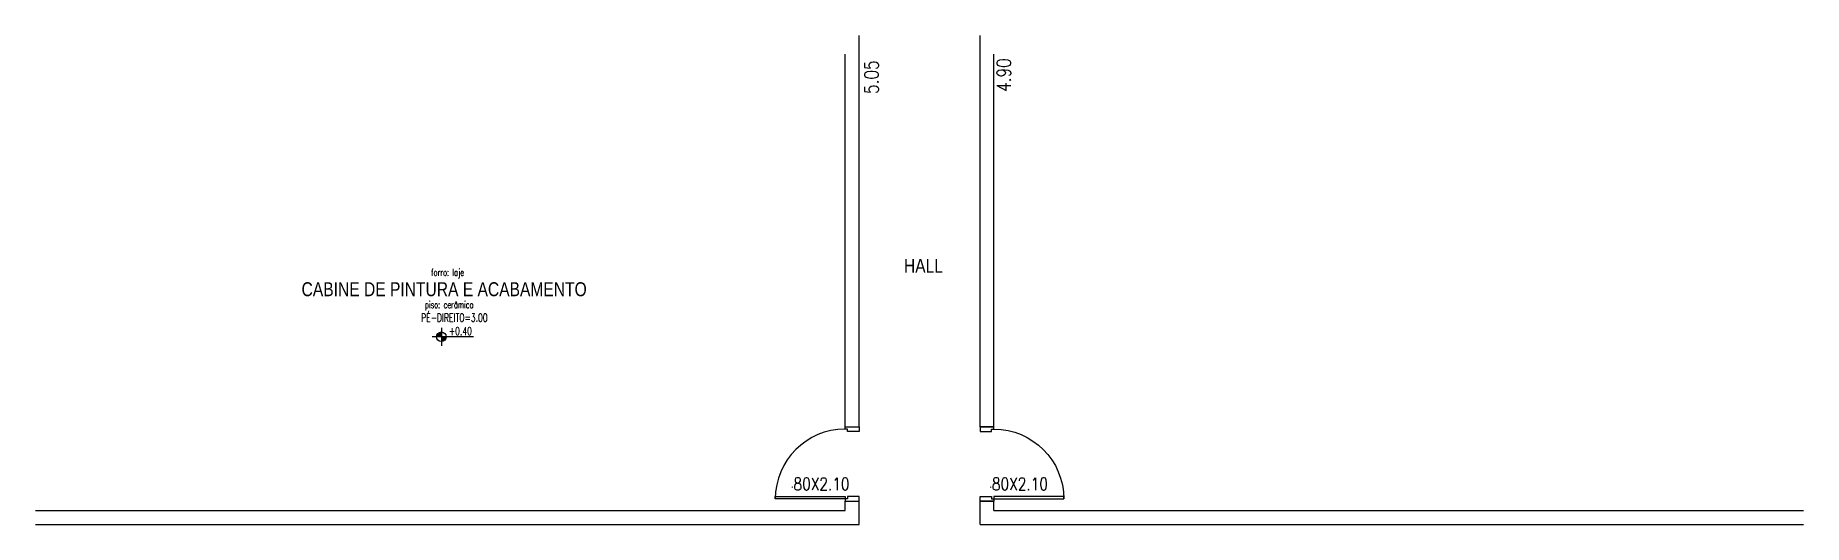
# Model space of a CAD drawing. Extents: x -4780 to 4154, y -1673 to 3208.
# Drawn here: x 726.84 to 745.84, y -753.05 to -747.8 of the extents above; entities that cross this region are included whole.
import ezdxf
from ezdxf.enums import TextEntityAlignment as Align

# ---------------------------------------------------------------- set-up
doc = ezdxf.new("R2010")
doc.units = 0
doc.header["$MEASUREMENT"] = 0
doc.header["$PDMODE"] = 34
for name, color, linetype in [('COTAS', 5, 'Continuous'), ('PENA01', 1, 'Continuous'), ('PENA02', 2, 'Continuous'), ('PENA025', 8, 'Continuous'), ('pena06', 4, 'Continuous')]:
    doc.layers.add(name, color=color, linetype=linetype)
doc.layers.add('TEXTO', color=5, linetype='Continuous', lineweight=9)
doc.styles.add('ARIAL', font='txt', dxfattribs={"height": 0.35277})
doc.styles.add('ROMANS', font='romand.shx', dxfattribs={"width": 0.8})
doc.styles.add('STYLE1', font='romand.shx', dxfattribs={"width": 0.8})
doc.dimstyles.new('INTERNA', dxfattribs={"dimscale": 0, "dimtxt": 0.15, "dimasz": 0.1, "dimexe": 0.1, "dimexo": 0.16, "dimgap": 0.09, "dimtad": 1, "dimzin": 4, "dimdsep": 46, "dimtxsty": 'ROMANS', "dimblk1": 'OBLIQUE', "dimblk2": 'OBLIQUE', "dimsah": 1, "dimcen": 0.09, "dimse1": 1, "dimse2": 1, "dimsd1": 1, "dimsd2": 1, "dimclrd": 4, "dimclre": 4, "dimadec": 0, "dimazin": 0, "dimtfac": 0.666667, "dimtofl": 0, "dimtmove": 2, "dimatfit": 3, "dimldrblk": 'OBLIQUE', "dimfxl": 1, "dimtolj": 1, "dimtzin": 0, "dimarcsym": 0})

# ---------------------------------------------------------------- blocks, each defined once
blk = doc.blocks.new('P7015')
for points in [[(0.025, 0.15), (0.025, 0.9), (0.05, 0.9), (0.05, 0.15)], [(0.05, 0), (0.05, 0.125), (0.025, 0.125), (0.025, 0.15), (0, 0.15), (0, 0)], [(0.75, 0), (0.75, 0.125), (0.775, 0.125), (0.775, 0.15), (0.8, 0.15), (0.8, 0)]]:
    blk.add_lwpolyline(points, close=True)
blk.add_arc((0.025, 0.15), 0.75, 0, 90)
blk = doc.blocks.new('*D897')
at = {"layer": 'DEFPOINTS', "color": 0, "linetype": 'Continuous', "transparency": 16777216}
for p in [(737.137, -748.003), (737.242, -748.003), (737.137, -752.903)]:
    blk.add_point(p, dxfattribs=at)
at = {"layer": 'COTAS', "color": 0, "linetype": 'Continuous', "transparency": 16777216, "insert": (737.242, -748.229), "char_height": 0.15, "attachment_point": 5, "rotation": 90, "style": 'ROMANS'}
blk.add_mtext('\\A1;4.90', dxfattribs=at)
blk = doc.blocks.new('_OBLIQUE')
at = {"color": 0, "linetype": 'ByBlock'}
blk.add_line((-0.5, -0.5), (0.5, 0.5), dxfattribs=at)
blk = doc.blocks.new('*D898')
at = {"layer": 'DEFPOINTS', "color": 0, "linetype": 'Continuous', "transparency": 16777216}
for p in [(735.687, -748.003), (735.822, -748.003), (735.687, -753.053)]:
    blk.add_point(p, dxfattribs=at)
at = {"layer": 'COTAS', "color": 0, "linetype": 'Continuous', "transparency": 16777216, "insert": (735.822, -748.251), "char_height": 0.15, "attachment_point": 5, "rotation": 90, "style": 'ROMANS'}
blk.add_mtext('\\A1;5.05', dxfattribs=at)

msp = doc.modelspace()

# ---------------------------------------------------------------- hatches: boundary and pattern name
at = {"layer": 'PENA01'}
h = msp.add_hatch(color=256, dxfattribs=at)
h.paths.add_polyline_path([(731.148, -751.037), (731.197, -751.037), (731.199, -751.036), (731.199, -750.986, 0.414214)])
h.paths.add_polyline_path([(731.199, -751.037), (731.199, -751.088, 0.414214), (731.25, -751.037)])

# ---------------------------------------------------------------- linework, layer by layer
for p, q in [((731.546, -751.037), (731.102, -751.037)), ((731.197, -751.037), (731.199, -751.036)), ((731.199, -750.94), (731.199, -751.135))]:
    msp.add_line(p, q, dxfattribs=at)
msp.add_circle((731.199, -751.037), 0.0511, dxfattribs=at)
at = {"layer": 'pena06'}
for p, q in [((735.687, -752.003), (735.687, -747.803)), ((736.987, -752.003), (736.987, -747.803)), ((735.537, -752.003), (735.537, -748.003)), ((737.137, -752.003), (737.137, -748.003)), ((735.537, -752.003), (735.687, -752.003)), ((736.987, -752.003), (737.137, -752.003)), ((726.837, -752.903), (735.537, -752.903)), ((735.537, -752.903), (735.537, -752.803)), ((735.537, -752.803), (735.687, -752.803)), ((735.687, -753.053), (735.687, -752.803)), ((736.987, -753.053), (736.987, -752.803)), ((736.987, -752.803), (737.137, -752.803)), ((737.137, -752.903), (737.137, -752.803)), ((737.137, -752.903), (745.837, -752.903)), ((726.837, -753.053), (735.687, -753.053)), ((736.987, -753.053), (745.837, -753.053))]:
    msp.add_line(p, q, dxfattribs=at)

# ---------------------------------------------------------------- block references
at = {"layer": 'PENA02', "rotation": 90}
msp.add_blockref('P7015', (735.687, -752.803), dxfattribs=at)
at = {"layer": 'PENA02', "xscale": -1, "rotation": 270}
msp.add_blockref('P7015', (736.987, -752.803), dxfattribs=at)

# ---------------------------------------------------------------- texts
at = {"layer": 'COTAS', "color": 5, "char_height": 0.075, "attachment_point": 5, "style": 'STYLE1'}
for insert in [(735.271, -752.617), (737.403, -752.617)]:
    msp.add_mtext('\\A1;.{\\H1.8x;80X2.10}', dxfattribs=dict(at, insert=insert))
at = {"layer": 'PENA025', "style": 'ARIAL', "width": 0.8}
msp.add_text('HALL', height=0.15, dxfattribs=at).set_placement((736.379, -750.276), align=Align.MIDDLE)
msp.add_text('CABINE DE PINTURA E ACABAMENTO', height=0.15, dxfattribs=at).set_placement((729.697, -750.602))
at = {"layer": 'TEXTO', "style": 'STYLE1', "width": 0.7}
for s, height, p in [('forro: laje', 0.075, (731.089, -750.382)), ('piso: cerâmico', 0.075, (731.023, -750.73)), ('+0.40', 0.086, (731.28, -751.019))]:
    msp.add_text(s, height=height, dxfattribs=at).set_placement(p)
msp.add_text('PÉ-DIREITO=3.00', height=0.086, dxfattribs=at).set_placement((731.339, -750.818), align=Align.MIDDLE)

# ---------------------------------------------------------------- dimensions: what is measured, and where the dimension line sits
at = {"layer": 'COTAS', "linetype": 'Continuous'}
for base, p1, p2, picture, middle in [((735.822, -748.003), (735.687, -753.053), (735.687, -748.003), '*D898', (735.822, -748.251)), ((737.242, -748.003), (737.137, -752.903), (737.137, -748.003), '*D897', (737.242, -748.229))]:
    dim = msp.add_linear_dim(base=base, p1=p1, p2=p2, angle=90, dimstyle='INTERNA', override={"dimscale": 1}, dxfattribs=at)
    dim.commit()
    dim.dimension.update_dxf_attribs({"geometry": picture, "text_midpoint": middle, "dimtype": 160})

doc.saveas('drawing.dxf')
